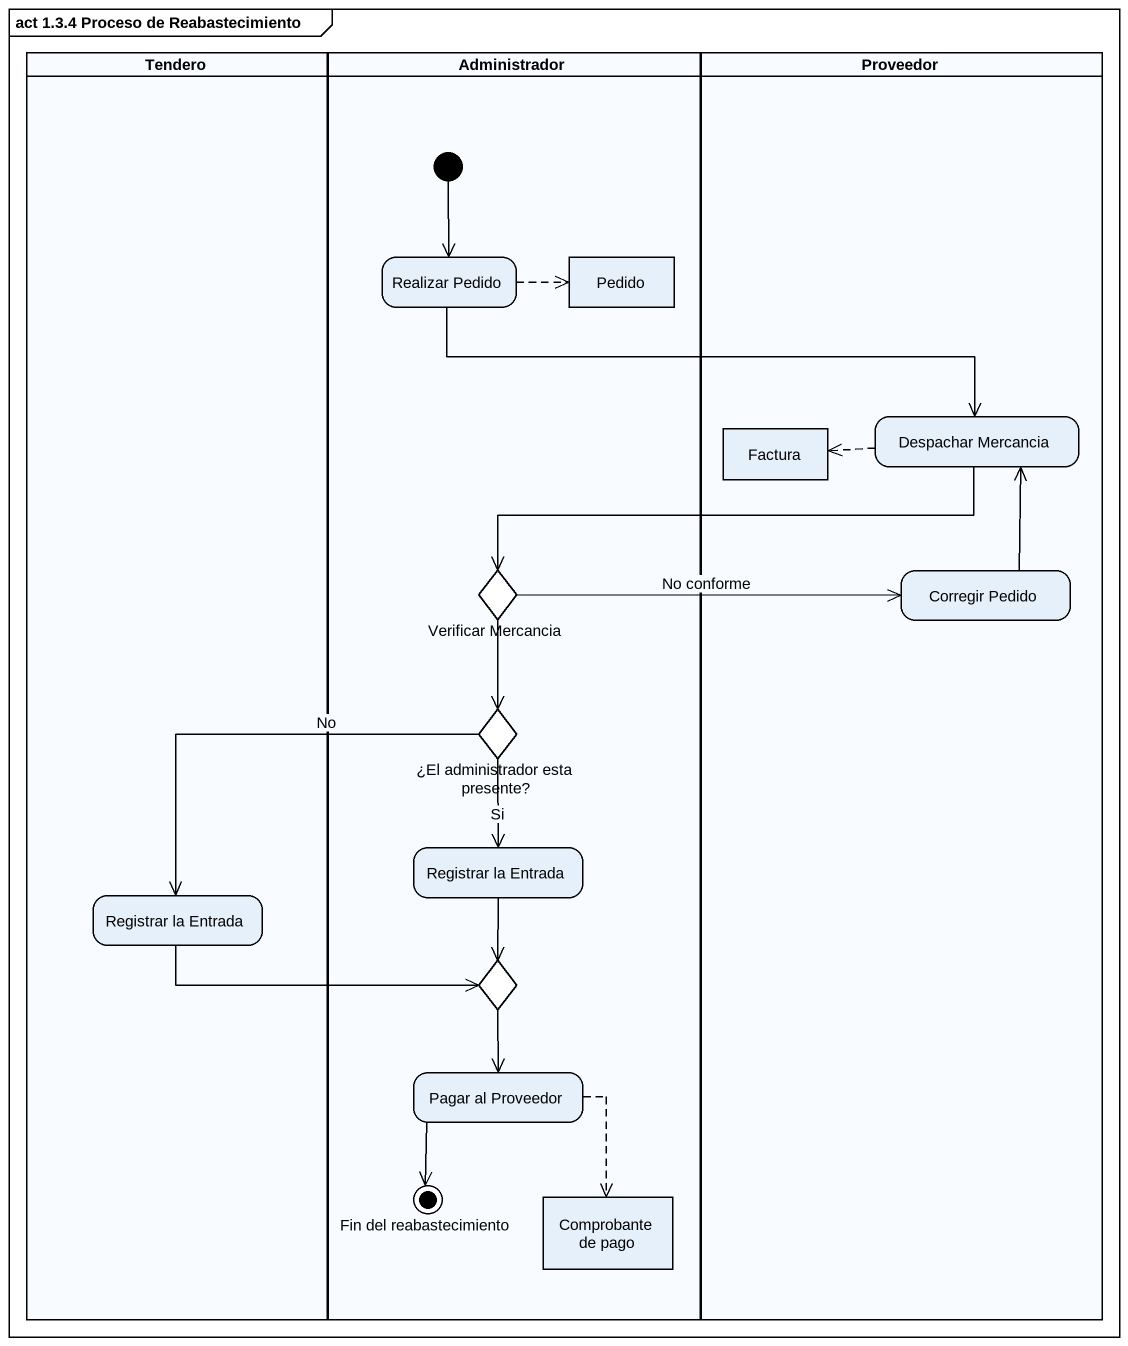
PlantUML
@startuml
mainframe act 1.3.4 Proceso de Reabastecimiento
hide empty description
state Tendero <<partition>> {
  state "Registrar la Entrada" as Registrar_la_Entrada_2
}
state Administrador <<partition>> {
  state "Realizar Pedido" as Realizar_Pedido
  state Pedido <<object>>
  state "Verificar Mercancia" as Verificar_Mercancia <<choice>>
  state "¿El administrador esta presente?" as El_administrador_esta <<choice>>
  state "Registrar la Entrada" as Registrar_la_Entrada
  state choice1 <<choice>>
  state "Pagar al Proveedor" as Pagar_al_Proveedor
  state "Fin del reabastecimiento" as Fin_del_reabastecimiento <<end>>
  state "Comprobante de pago" as Comprobante_de_pago <<object>>
  [*] --> Realizar_Pedido
}
state Proveedor <<partition>> {
  state Factura <<object>>
  state "Despachar Mercancia" as Despachar_Mercancia
  state "Corregir Pedido" as Corregir_Pedido
}
Realizar_Pedido -right[dashed]-> Pedido
Realizar_Pedido -right-> Despachar_Mercancia
Despachar_Mercancia -left[dashed]-> Factura
Despachar_Mercancia -left-> Verificar_Mercancia
Verificar_Mercancia -right-> Corregir_Pedido : No conforme
Verificar_Mercancia --> El_administrador_esta
Corregir_Pedido -up-> Despachar_Mercancia
El_administrador_esta --> Registrar_la_Entrada : Si
El_administrador_esta -left-> Registrar_la_Entrada_2 : No
Registrar_la_Entrada --> choice1
Registrar_la_Entrada_2 -right-> choice1
choice1 --> Pagar_al_Proveedor
Pagar_al_Proveedor --> Fin_del_reabastecimiento
Pagar_al_Proveedor -[dashed]-> Comprobante_de_pago
@enduml
